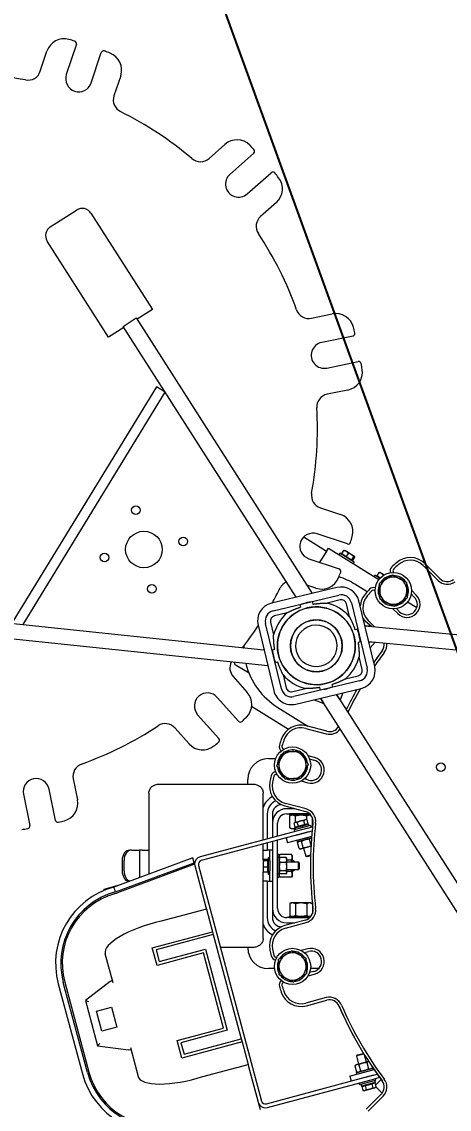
# Model space of a CAD drawing. Header units: inches. Extents: x 17 to 469, y 7 to 301.
# Drawn here: x 59.6 to 80.1, y 218.8 to 271.2 of the extents above; entities that cross this region are included whole.
import ezdxf

# ---------------------------------------------------------------- set-up
doc = ezdxf.new("R2010")
doc.units = ezdxf.units.IN
doc.header["$LTSCALE"] = 14
doc.header["$MEASUREMENT"] = 0
for name, color, linetype, lineweight in [('Dimension (ANSI)', 7, 'Continuous', 25), ('Symbol (ANSI)', 7, 'Continuous', 25), ('Visible', 7, 'Continuous', 18)]:
    doc.layers.add(name, color=color, linetype=linetype, lineweight=lineweight)
doc.styles.add('MEMCOR Medium', font='arial.ttf')
doc.dimstyles.new('Default (ANSI)', dxfattribs={"dimscale": 14, "dimtxt": 0.15, "dimasz": 0.098425, "dimexe": 0.125, "dimexo": 0.0625, "dimgap": 0.031496, "dimtad": 0, "dimtih": 1, "dimtoh": 1, "dimdec": 4, "dimrnd": 1e-08, "dimzin": 3, "dimdsep": 46, "dimlunit": 5, "dimtxsty": 'MEMCOR Medium', "dimcen": 0.09, "dimdle": 0.393701, "dimclrd": 256, "dimclre": 256, "dimclrt": 256, "dimadec": 0, "dimazin": 1, "dimtfac": 0.8, "dimtofl": 0, "dimtmove": 0, "dimatfit": 3, "dimfxl": 1, "dimfrac": 1, "dimtolj": 1, "dimtzin": 4, "dimlwd": -1, "dimlwe": -1, "dimarcsym": 0})
doc.dimstyles.new('Default (ANSI)$7', dxfattribs={"dimscale": 14, "dimtxt": 0.15, "dimasz": 0.098425, "dimexe": 0.125, "dimexo": 0.0625, "dimgap": 0.031496, "dimtad": 0, "dimtih": 1, "dimtoh": 1, "dimdec": 4, "dimrnd": 1e-08, "dimzin": 3, "dimdsep": 46, "dimlunit": 5, "dimtxsty": 'MEMCOR Medium', "dimcen": 0.09, "dimdle": 0.393701, "dimclrd": 256, "dimclre": 256, "dimclrt": 256, "dimadec": 0, "dimazin": 1, "dimtfac": 0.8, "dimtofl": 0, "dimtmove": 0, "dimatfit": 3, "dimfxl": 1, "dimfrac": 1, "dimtolj": 1, "dimtzin": 4, "dimlwd": -1, "dimlwe": -1, "dimarcsym": 0})

# ---------------------------------------------------------------- blocks, each defined once
blk = doc.blocks.new('*D28')
at = {"layer": 'Defpoints', "color": 0, "transparency": 16777216}
for p in [(90.03, 277.658), (73.751, 241.12)]:
    blk.add_point(p, dxfattribs=at)
at = {"layer": 'Dimension (ANSI)', "transparency": 16777216}
for p, q in [((94.224, 287.071), (90.591, 278.917)), ((96.076, 287.071), (94.224, 287.071))]:
    blk.add_line(p, q, dxfattribs=at)
blk.add_solid([(90.381, 279.01), (90.801, 278.823), (90.03, 277.658)], dxfattribs=at)
at = {"layer": 'Dimension (ANSI)', "transparency": 16777216, "char_height": 2.1, "attachment_point": 4, "style": 'MEMCOR Medium'}
for s, insert in [('\\A1; \\fArial|b0|i0;R40 in', (114.6, 288.584)), ('\\A1;[R1016.0 mm]{\\P\\fArial|b0|i0;RADIAL CLEARANCE REQUIRED}', (96.517, 283.726))]:
    blk.add_mtext(s, dxfattribs=dict(at, insert=insert))

msp = doc.modelspace()

# ---------------------------------------------------------------- linework, layer by layer
at = {"layer": 'Visible'}
for p, q in [((62.1968, 270.10781), (61.71027, 268.64618)), ((60.45732, 268.80826), (60.77949, 269.77611)), ((62.90577, 268.24823), (63.39231, 269.70986)), ((64.32806, 268.5949), (64.00589, 267.62704)), ((68.58355, 264.60737), (69.34649, 265.28447)), ((70.73975, 264.86307), (69.58759, 263.84053)), ((70.42396, 262.89814), (71.57612, 263.92068)), ((60.94097, 261.31307), (62.20545, 262.11997)), ((60.94097, 261.31307), (62.20545, 262.11997)), ((71.82903, 262.48722), (71.06609, 261.81012)), ((62.89591, 261.96744), (65.85454, 257.33101)), ((62.89591, 261.96744), (65.85454, 257.33101)), ((63.74707, 255.98617), (60.78844, 260.62261)), ((63.74707, 255.98617), (60.78844, 260.62261)), ((65.85454, 257.33101), (65.11693, 256.86031)), ((65.85454, 257.33101), (65.11693, 256.86031)), ((64.44703, 256.51587), (65.07927, 256.91932)), ((65.07927, 256.91932), (73.55077, 243.64375)), ((73.52062, 256.90617), (74.51989, 257.11109)), ((64.48469, 256.45687), (63.74707, 255.98617)), ((64.48469, 256.45687), (63.74707, 255.98617)), ((72.77961, 243.45799), (64.44703, 256.51587)), ((75.5158, 256.04952), (74.00673, 255.74005)), ((74.25985, 254.50574), (75.76892, 254.8152)), ((66.04867, 253.5987), (59.13405, 242.29602)), ((59.62842, 242.14602), (66.47513, 253.33768)), ((66.47499, 253.33789), (66.04867, 253.5987)), ((75.27122, 253.44733), (74.27195, 253.24242)), ((73.94566, 247.76821), (74.91351, 247.44604)), ((73.142, 246.36584), (74.24098, 245.67912)), ((75.2452, 246.02873), (73.78358, 246.51526)), ((74.23264, 245.66579), (74.33202, 245.82483)), ((74.33202, 245.82483), (76.75875, 244.30844)), ((73.38563, 245.31976), (74.84725, 244.83323)), ((74.23264, 245.66579), (73.90781, 245.14594)), ((74.87816, 245.5779), (74.83577, 245.51006)), ((75.56677, 245.14761), (74.87816, 245.5779)), ((74.9773, 245.54544), (75.07952, 245.70903)), ((75.08283, 245.47949), (74.9773, 245.54544)), ((74.99741, 245.53286), (74.98416, 245.51166)), ((75.18837, 245.41354), (75.08283, 245.47949)), ((75.11294, 245.71774), (75.10803, 245.71791)), ((75.19835, 245.66436), (75.11294, 245.71774)), ((75.18837, 245.41354), (75.29059, 245.57713)), ((75.31758, 245.3328), (75.18837, 245.41354)), ((75.4331, 245.51768), (75.19835, 245.66436)), ((75.44679, 245.25206), (75.31758, 245.3328)), ((75.58599, 245.42215), (75.4331, 245.51768)), ((75.44679, 245.25206), (75.54901, 245.41565)), ((75.49414, 245.22248), (75.59636, 245.38607)), ((75.58954, 245.41992), (75.58599, 245.42215)), ((75.58954, 245.41992), (75.59185, 245.41559)), ((75.47046, 245.23727), (75.44679, 245.25206)), ((75.47402, 245.23505), (75.46077, 245.21385)), ((75.49414, 245.22248), (75.47046, 245.23727)), ((75.56677, 245.14761), (75.52438, 245.07976)), ((78.88693, 244.99147), (79.60822, 244.27018)), ((79.70015, 244.3621), (78.97885, 245.0834)), ((76.57426, 244.51806), (76.53186, 244.45022)), ((76.81057, 244.3704), (76.57426, 244.51806)), ((76.67339, 244.4856), (76.77561, 244.64919)), ((76.77893, 244.41965), (76.67339, 244.4856)), ((76.69351, 244.47303), (76.68026, 244.45182)), ((76.82809, 244.38893), (76.77893, 244.41965)), ((76.80903, 244.6579), (76.80412, 244.65807)), ((76.89445, 244.60453), (76.80903, 244.6579)), ((77.01029, 244.53214), (76.89445, 244.60453)), ((77.47125, 244.65352), (77.47105, 244.65372)), ((74.74025, 243.93026), (71.59034, 243.17153)), ((73.7323, 243.89747), (73.29624, 244.04262)), ((76.19486, 243.72027), (75.60545, 244.08858)), ((76.5801, 243.76277), (76.5803, 243.76257)), ((78.56033, 243.56444), (78.33, 243.79477)), ((71.6733, 242.80579), (74.83293, 243.56686)), ((73.55217, 243.25836), (73.58362, 243.12778)), ((74.8903, 243.32867), (74.27351, 243.1801)), ((75.43611, 243.19785), (76.19718, 240.03822)), ((76.56059, 240.13089), (75.80186, 243.2808)), ((78.0694, 243.38513), (78.06308, 243.38842)), ((78.14459, 243.23987), (78.58953, 242.96185)), ((78.31646, 243.62447), (78.46841, 243.47252)), ((72.34746, 242.71617), (71.73067, 242.5676)), ((72.95405, 243.11429), (72.98551, 242.98371)), ((75.34649, 242.52368), (75.19793, 243.14048)), ((77.43905, 242.90382), (77.66938, 242.67349)), ((77.7613, 242.76541), (77.60935, 242.91736)), ((55.23745, 242.60994), (71.22737, 240.92055)), ((70.94088, 242.10993), (71.69961, 238.96002)), ((72.06536, 239.04297), (71.30429, 242.2026)), ((71.54247, 242.25998), (71.69104, 241.64318)), ((76.01519, 242.39513), (76.39945, 242.06161)), ((76.54118, 242.04807), (76.24235, 242.34689)), ((71.41312, 240.14939), (55.15966, 241.86399)), ((75.74461, 241.91709), (75.61403, 241.88564)), ((76.08837, 242.09132), (91.76524, 240.59369)), ((76.39945, 242.06161), (76.08837, 242.09132)), ((75.88868, 241.31897), (75.7581, 241.28752)), ((91.69392, 239.84709), (76.27412, 241.32016)), ((76.27412, 241.32016), (76.58521, 241.29045)), ((76.3473, 241.01635), (76.58521, 241.29045)), ((70.24816, 241.02401), (70.2519, 241.03012)), ((71.61279, 240.92185), (71.74337, 240.9533)), ((75.959, 239.98084), (75.81043, 240.59764)), ((69.85927, 240.1967), (69.88952, 240.17819)), ((70.50991, 239.79866), (69.88952, 240.17819)), ((71.75686, 240.32373), (71.88744, 240.35518)), ((69.74476, 239.64198), (70.42186, 238.87905)), ((72.15498, 239.71714), (72.30354, 239.10034)), ((75.15401, 239.52465), (75.7708, 239.67322)), ((72.61117, 238.91215), (73.22796, 239.06072)), ((75.82817, 239.43503), (72.66854, 238.67396)), ((72.76122, 238.31056), (75.91113, 239.06929)), ((73.9493, 238.98246), (73.91785, 239.11304)), ((74.54742, 239.12653), (74.51596, 239.25711)), ((70.00047, 237.48578), (68.97793, 238.63794)), ((73.64678, 238.52387), (74.1187, 238.33361)), ((82.42209, 225.32147), (73.95059, 238.59705)), ((73.95059, 238.59705), (74.1187, 238.33361)), ((74.72175, 238.7828), (83.05433, 225.72492)), ((74.88986, 238.51937), (74.72175, 238.7828)), ((75.02556, 238.85598), (74.88986, 238.51937)), ((72.40566, 237.09585), (70.63545, 238.202)), ((71.89602, 238.15224), (73.34764, 237.24517)), ((68.03554, 237.80158), (69.05808, 236.64941)), ((67.62462, 236.3965), (66.94752, 237.15944)), ((73.23637, 237.14039), (74.22168, 236.87638)), ((74.25533, 237.00195), (73.27002, 237.26596)), ((72.17934, 236.13988), (72.17907, 236.13996)), ((73.66705, 235.74125), (73.35241, 235.82556)), ((71.44608, 235.68356), (71.78434, 235.68356)), ((73.33154, 235.3405), (73.32442, 235.34018)), ((73.42583, 235.6713), (73.63341, 235.61568)), ((71.85296, 234.92289), (71.85323, 234.92282)), ((62.04357, 234.70491), (62.24849, 233.70564)), ((66.18808, 234.45875), (70.68808, 234.45875)), ((70.44608, 234.45875), (70.44608, 234.68356)), ((73.0263, 234.60849), (73.34094, 234.52419)), ((73.37459, 234.64976), (73.16701, 234.70537)), ((59.64314, 233.96568), (59.9526, 232.45661)), ((61.18691, 232.70973), (60.87745, 234.2188)), ((65.68808, 234.027), (65.68808, 230.12379)), ((71.18808, 231.76351), (71.18808, 234.027)), ((72.23474, 233.40226), (73.22005, 233.13825)), ((73.2537, 233.26382), (72.26839, 233.52783)), ((72.72142, 233.27186), (72.32608, 233.27186)), ((71.38608, 233.02356), (71.38608, 231.81657)), ((71.63608, 233.02356), (71.63608, 232.58186)), ((72.32608, 233.02186), (73.43068, 233.02186)), ((73.431, 233.02156), (72.4616, 233.02156)), ((72.4616, 233.02156), (72.4616, 232.95857)), ((73.48816, 232.95857), (72.4616, 232.95857)), ((72.54034, 232.95857), (72.46726, 232.91637)), ((72.46726, 232.3551), (72.46726, 232.91637)), ((72.74002, 232.61107), (72.74002, 232.91637)), ((73.21862, 232.73931), (72.98356, 232.67633)), ((73.19669, 232.50774), (73.14677, 232.69407)), ((73.25499, 232.74905), (73.21862, 232.73931)), ((73.25499, 232.74905), (73.30347, 232.73606)), ((73.28555, 232.74087), (73.28555, 232.91637)), ((73.3534, 232.54973), (73.30347, 232.73606)), ((73.48522, 232.95857), (73.49043, 232.95556)), ((73.55831, 232.39861), (73.55831, 232.83216)), ((73.33297, 232.33824), (68.15712, 230.95137)), ((73.3815, 232.15712), (68.20564, 230.77026)), ((71.63608, 232.58186), (71.63608, 231.88355)), ((71.88608, 231.95054), (71.88608, 232.58186)), ((72.54034, 232.3129), (72.46726, 232.3551)), ((72.54034, 232.3129), (72.60364, 232.3129)), ((72.60364, 232.3129), (72.72895, 232.3129)), ((72.71214, 232.6036), (72.67664, 232.5681)), ((72.72657, 232.38177), (72.67664, 232.5681)), ((73.46295, 232.45588), (72.67862, 232.24572)), ((72.67862, 232.24572), (72.69933, 232.16845)), ((72.7485, 232.61334), (72.71214, 232.6036)), ((72.71804, 232.3536), (73.00106, 232.42944)), ((72.74237, 232.26281), (72.71804, 232.3536)), ((72.80493, 232.40277), (72.72657, 232.38177)), ((72.74002, 232.35949), (72.74002, 232.38538)), ((72.98356, 232.67633), (72.7485, 232.61334)), ((72.76856, 232.39303), (72.77503, 232.36887)), ((72.7778, 231.99536), (73.54363, 232.20057)), ((72.88328, 232.42376), (72.80493, 232.40277)), ((72.88328, 232.42376), (72.83335, 232.61009)), ((73.03999, 232.46575), (72.88328, 232.42376)), ((73.00106, 232.42944), (73.09186, 232.45377)), ((73.02539, 232.33864), (73.00106, 232.42944)), ((73.19669, 232.50774), (73.03999, 232.46575)), ((73.09186, 232.45377), (73.37487, 232.5296)), ((73.11619, 232.36297), (73.09186, 232.45377)), ((73.27505, 232.52874), (73.19669, 232.50774)), ((73.3534, 232.54973), (73.27505, 232.52874)), ((73.31141, 232.53848), (73.31788, 232.51433)), ((73.33297, 232.33824), (73.56432, 232.40023)), ((73.3992, 232.4388), (73.37487, 232.5296)), ((73.46295, 232.45588), (73.48366, 232.37861)), ((71.63608, 231.68944), (71.63608, 228.46186)), ((71.88608, 228.46186), (71.88608, 231.75643)), ((72.29484, 231.86595), (72.35954, 231.62447)), ((72.8425, 231.75388), (72.35954, 231.62447)), ((73.51972, 231.93482), (72.81269, 231.74537)), ((72.81269, 231.74537), (72.83339, 231.6681)), ((73.51297, 231.85019), (72.83339, 231.6681)), ((72.8425, 231.75388), (73.51976, 231.93535)), ((72.89328, 231.68415), (72.8483, 231.6464)), ((72.92837, 231.34758), (72.8483, 231.6464)), ((73.02361, 231.80241), (73.02374, 231.80193)), ((73.12021, 231.39898), (73.04014, 231.69781)), ((73.38584, 231.89947), (73.38597, 231.89898)), ((73.49216, 231.5456), (73.42382, 231.80061)), ((64.84529, 231.27186), (64.75337, 231.27186)), ((64.84529, 231.27186), (65.161, 231.27186)), ((65.161, 231.27186), (65.23716, 231.27186)), ((65.23716, 231.27186), (65.23716, 229.95649)), ((65.36716, 231.27186), (65.23716, 231.27186)), ((65.36716, 231.27186), (65.68808, 231.27186)), ((71.18808, 230.81116), (71.18808, 231.5694)), ((71.18808, 231.27186), (71.37608, 231.27186)), ((71.50608, 231.27186), (71.37608, 231.27186)), ((71.38608, 231.62245), (71.38608, 231.27186)), ((71.63608, 231.27186), (71.50608, 231.27186)), ((71.50608, 230.77186), (71.50608, 231.27186)), ((72.9862, 231.33738), (72.92837, 231.34758)), ((72.9862, 231.33738), (73.03071, 231.34931)), ((73.03071, 231.34931), (73.31848, 231.42641)), ((73.13737, 231.37788), (73.24365, 230.98122)), ((73.31848, 231.42641), (73.48793, 231.47182)), ((67.79527, 230.9056), (64.00188, 229.49818)), ((64.07816, 229.25983), (67.86026, 230.66306)), ((67.87882, 230.59379), (64.18215, 229.22226)), ((64.39981, 230.77186), (64.39981, 230.27186)), ((64.49174, 230.27186), (64.49174, 230.77186)), ((67.86026, 230.66306), (67.79527, 230.9056)), ((67.86026, 230.66306), (67.87882, 230.59379)), ((67.87882, 230.59379), (68.43122, 228.5322)), ((71.18307, 230.80286), (71.18622, 230.8083)), ((71.18307, 230.80286), (71.18307, 230.79751)), ((71.18307, 230.79751), (71.18307, 230.61246)), ((71.18307, 230.61246), (71.18307, 230.3368)), ((71.40107, 230.829), (71.20817, 230.829)), ((71.40107, 230.76603), (71.20817, 230.76603)), ((71.40107, 230.829), (71.40107, 230.79751)), ((71.40107, 230.80286), (71.42608, 230.80286)), ((71.40107, 230.79751), (71.40107, 230.76603)), ((71.40107, 230.76603), (71.40107, 230.61246)), ((71.40107, 230.61246), (71.40107, 230.45889)), ((71.42608, 230.92786), (71.42608, 230.11586)), ((71.42608, 230.92786), (71.50608, 230.92786)), ((71.50608, 230.77186), (71.50608, 230.27186)), ((71.88608, 231.07304), (71.94907, 231.07304)), ((71.96608, 230.92786), (71.88608, 230.92786)), ((71.94907, 231.07304), (71.94907, 230.92786)), ((71.94907, 230.9943), (71.99127, 231.06739)), ((71.96608, 230.11586), (71.96608, 230.92786)), ((71.96608, 230.86586), (71.9799, 230.89551)), ((72.30026, 230.9161), (71.99089, 230.9161)), ((72.30026, 230.67694), (71.99089, 230.67694)), ((72.55254, 231.06739), (71.99127, 231.06739)), ((72.32508, 230.86586), (72.31125, 230.89551)), ((72.32508, 230.79652), (72.32508, 230.86586)), ((72.32508, 230.47982), (72.32508, 230.79652)), ((72.55254, 230.79462), (72.32508, 230.79462)), ((72.32508, 230.70936), (72.88773, 230.70936)), ((72.59474, 230.9943), (72.55254, 231.06739)), ((72.59474, 230.931), (72.59474, 230.9943)), ((72.59474, 230.70936), (72.59474, 230.931)), ((72.59474, 230.77186), (72.65228, 230.77186)), ((72.65228, 230.70936), (72.65228, 230.77186)), ((72.69808, 230.72606), (72.65228, 230.77186)), ((72.69808, 230.72606), (72.69808, 230.70936)), ((72.88773, 230.33436), (72.88773, 230.70936)), ((72.92608, 230.67102), (72.88773, 230.70936)), ((72.92608, 230.67102), (72.92608, 230.3727)), ((73.24365, 230.98122), (73.46959, 231.04176)), ((73.29061, 230.95411), (73.24365, 230.98122)), ((73.46843, 231.00175), (73.29061, 230.95411)), ((68.07306, 230.54062), (71.11545, 219.18627)), ((71.18307, 230.3368), (71.18307, 230.24086)), ((71.18307, 230.24086), (71.18622, 230.23541)), ((71.18808, 227.01672), (71.18808, 230.23255)), ((71.40107, 230.45889), (71.20817, 230.45889)), ((71.40107, 230.21471), (71.20817, 230.21471)), ((71.40107, 230.45889), (71.40107, 230.3368)), ((71.40107, 230.3368), (71.40107, 230.21471)), ((71.40107, 230.24086), (71.42608, 230.24086)), ((71.42608, 230.11586), (71.50608, 230.11586)), ((71.50608, 229.77186), (71.50608, 230.27186)), ((71.96608, 230.11586), (71.88608, 230.11586)), ((71.94907, 230.11586), (71.94907, 229.97068)), ((71.96608, 230.17786), (71.9799, 230.1482)), ((72.30026, 230.2827), (71.99089, 230.2827)), ((72.30026, 230.12762), (71.99089, 230.12762)), ((72.32508, 230.17786), (72.31125, 230.1482)), ((72.32508, 230.20516), (72.32508, 230.47982)), ((72.32508, 230.33436), (72.88773, 230.33436)), ((72.55254, 230.24909), (72.32508, 230.24909)), ((72.32508, 230.17786), (72.32508, 230.20516)), ((72.59474, 230.11271), (72.59474, 230.33436)), ((72.59474, 230.27186), (72.65228, 230.27186)), ((72.59474, 230.04942), (72.59474, 230.11271)), ((72.65228, 230.27186), (72.65228, 230.33436)), ((72.69808, 230.31766), (72.65228, 230.27186)), ((72.69808, 230.33436), (72.69808, 230.31766)), ((72.92608, 230.3727), (72.88773, 230.33436)), ((63.52607, 229.39911), (64.27763, 229.60049)), ((71.37608, 229.77186), (71.18808, 229.77186)), ((71.37608, 229.77186), (71.50608, 229.77186)), ((71.38608, 229.77186), (71.38608, 228.02015)), ((71.50608, 229.77186), (71.63608, 229.77186)), ((71.88608, 229.97068), (71.94907, 229.97068)), ((71.94907, 230.04942), (71.99127, 229.97633)), ((72.55254, 229.97633), (71.99127, 229.97633)), ((72.59474, 230.04942), (72.55254, 229.97633)), ((63.5417, 229.34078), (63.52607, 229.39911)), ((68.43122, 228.5322), (68.45827, 228.43124)), ((72.54034, 228.73081), (72.46726, 228.68862)), ((72.46726, 228.68862), (72.46726, 228.12734)), ((72.60364, 228.73081), (72.54034, 228.73081)), ((73.01278, 228.73081), (72.60364, 228.73081)), ((72.74002, 228.68862), (72.74002, 228.12734)), ((73.42193, 228.73081), (73.01278, 228.73081)), ((73.28555, 228.68862), (73.28555, 228.12734)), ((73.48522, 228.73081), (73.42193, 228.73081)), ((73.48522, 228.73081), (73.55831, 228.68862)), ((73.55831, 228.68862), (73.55831, 228.21155)), ((68.45827, 228.43124), (66.27678, 227.84672)), ((68.45827, 228.43124), (68.74944, 227.34459)), ((71.63608, 228.46186), (71.63608, 228.02015)), ((73.43068, 228.02186), (72.32608, 228.02186)), ((72.4616, 228.08514), (73.48816, 228.08514)), ((72.4616, 228.02215), (72.4616, 228.08514)), ((72.4616, 228.02215), (73.431, 228.02215)), ((72.54034, 228.08514), (72.46726, 228.12734)), ((73.48522, 228.08514), (73.49043, 228.08815)), ((73.22005, 227.90547), (72.23474, 227.64145)), ((72.26839, 227.51588), (73.2537, 227.7799)), ((72.32608, 227.77186), (72.72142, 227.77186)), ((65.85166, 226.56813), (68.74944, 227.34459)), ((68.7875, 227.20252), (66.03179, 226.46413)), ((68.74944, 227.34459), (68.7875, 227.20252)), ((68.7875, 227.20252), (70.13489, 222.174)), ((66.07813, 225.72294), (65.85166, 226.56813)), ((66.03179, 226.46413), (66.18213, 225.90308)), ((66.18213, 225.90308), (68.41583, 226.5016)), ((68.41583, 226.5016), (69.46255, 222.59518)), ((70.68808, 226.58496), (69.13298, 226.58496)), ((70.44608, 226.56356), (70.44608, 226.58496)), ((73.34094, 226.51953), (73.0263, 226.43522)), ((73.16701, 226.33834), (73.37459, 226.39396)), ((63.95903, 224.88552), (63.58427, 226.28412)), ((68.31183, 226.32146), (66.07813, 225.72294)), ((69.28242, 222.69918), (68.31183, 226.32146)), ((71.85323, 226.1209), (71.85296, 226.12083)), ((73.25076, 226.00471), (73.24475, 226.00088)), ((71.73426, 225.56356), (71.44608, 225.56356)), ((73.63341, 225.42803), (73.42583, 225.37241)), ((73.86357, 225.56356), (73.47138, 225.56356)), ((61.32274, 224.83694), (62.48743, 220.49027)), ((62.72891, 220.55498), (61.56422, 224.90164)), ((61.63319, 224.92012), (62.79788, 220.57345)), ((63.82733, 224.94184), (62.63685, 224.02439)), ((63.82733, 224.94184), (63.92398, 225.01632)), ((72.17907, 224.90376), (72.17934, 224.90383)), ((73.35241, 225.21816), (73.66705, 225.30246)), ((62.63685, 224.02439), (63.21919, 221.85106)), ((62.63685, 224.02439), (62.77916, 223.97625)), ((74.22168, 224.16733), (73.23637, 223.90332)), ((73.27002, 223.77775), (74.25533, 224.04176)), ((63.16084, 223.51774), (63.88528, 223.71186)), ((63.41965, 222.55182), (63.16084, 223.51774)), ((63.88528, 223.71186), (64.1441, 222.74593)), ((64.1441, 222.74593), (63.41965, 222.55182)), ((67.04871, 222.10066), (69.28242, 222.69918)), ((69.46255, 222.59518), (67.22885, 221.99666)), ((63.21919, 221.85106), (63.31837, 221.9639)), ((63.21919, 221.85106), (64.70891, 221.65176)), ((64.7948, 221.76638), (65.16955, 220.36778)), ((67.27518, 221.25547), (67.04871, 222.10066)), ((67.22885, 221.99666), (67.37918, 221.43561)), ((70.17296, 222.03193), (67.27518, 221.25547)), ((67.37918, 221.43561), (70.13489, 222.174)), ((70.13489, 222.174), (70.17296, 222.03193)), ((70.17296, 222.03193), (70.46412, 220.94532)), ((64.82984, 221.63558), (64.70891, 221.65176)), ((76.03952, 221.45052), (75.69287, 221.35764)), ((75.71998, 221.4046), (75.69287, 221.35764)), ((75.79916, 220.96098), (75.69287, 221.35764)), ((75.71998, 221.4046), (76.00814, 221.48181)), ((76.00814, 221.48181), (76.02689, 221.47098)), ((76.16138, 221.05803), (76.0689, 221.40316)), ((68.28263, 220.36079), (70.46412, 220.94532)), ((70.46412, 220.94532), (70.49118, 220.84432)), ((70.49118, 220.84432), (71.04358, 218.78273)), ((75.64799, 220.92047), (75.60301, 220.88273)), ((75.60301, 220.88273), (75.68308, 220.5839)), ((75.69251, 220.9324), (75.64799, 220.92047)), ((75.68102, 220.55766), (76.46535, 220.76782)), ((75.98027, 221.0095), (75.69251, 220.9324)), ((75.70173, 220.48038), (76.48606, 220.69054)), ((75.79485, 220.93413), (75.87492, 220.6353)), ((75.85257, 220.52016), (76.52983, 220.70163)), ((76.26803, 221.08661), (75.98027, 221.0095)), ((76.17853, 221.03694), (76.2586, 220.73811)), ((76.27043, 221.08725), (76.26803, 221.08661)), ((76.27516, 220.6334), (76.275, 220.63399)), ((76.40546, 220.75177), (76.45045, 220.78951)), ((76.43816, 220.83535), (76.45045, 220.78951)), ((76.48606, 220.69054), (76.46535, 220.76782)), ((71.34509, 219.05369), (76.52095, 220.44055)), ((71.39362, 218.87258), (76.56948, 220.25944)), ((75.36961, 220.39075), (75.85257, 220.52016)), ((75.36961, 220.39075), (75.43428, 220.14938)), ((75.70173, 220.48038), (75.68102, 220.55766)), ((75.74091, 220.5737), (75.68308, 220.5839)), ((75.83579, 219.98003), (76.62013, 220.19019)), ((75.91294, 220.53634), (75.91278, 220.53693)), ((75.91727, 220.27868), (76.6831, 220.48389)), ((76.55637, 220.17311), (76.5807, 220.08231)), ((76.80078, 220.32142), (76.56948, 220.25944)), ((76.62013, 220.19019), (76.59942, 220.26747)), ((76.60103, 219.94646), (76.87523, 220.22066)), ((75.83579, 219.98003), (75.81509, 220.05731)), ((75.89954, 219.99711), (75.92387, 219.90632)), ((76.5807, 220.08231), (75.92387, 219.90632)), ((75.94535, 219.88618), (76.0237, 219.90718)), ((75.94535, 219.88618), (75.99527, 219.69986)), ((75.98733, 219.89744), (75.98086, 219.92159)), ((76.04376, 219.68686), (75.99527, 219.69986)), ((76.0237, 219.90718), (76.10205, 219.92817)), ((76.04376, 219.68686), (76.08012, 219.69661)), ((76.08012, 219.69661), (76.31518, 219.75959)), ((76.10205, 219.92817), (76.25876, 219.97016)), ((76.10205, 219.92817), (76.15198, 219.74184)), ((76.25876, 219.97016), (76.41547, 220.01215)), ((76.31518, 219.75959), (76.55024, 219.82258)), ((76.41547, 220.01215), (76.49382, 220.03315)), ((76.41547, 220.01215), (76.46539, 219.82582)), ((76.49382, 220.03315), (76.57217, 220.05414)), ((76.53019, 220.04289), (76.52371, 220.06704)), ((76.55024, 219.82258), (76.58661, 219.83232)), ((76.57217, 220.05414), (76.6221, 219.86781)), ((76.58661, 219.83232), (76.6221, 219.86781)), ((76.91959, 219.5655), (76.61969, 219.8654)), ((76.87172, 219.51004), (76.15042, 218.78874)), ((76.24235, 218.69682), (76.96364, 219.41812))]:
    msp.add_line(p, q, dxfattribs=at)
for centre, radius in [((73.75073, 241.12041), 40), ((65.05707, 247.66033), 0.2085), ((65.44626, 245.76229), 0.88), ((67.34426, 246.15158), 0.2085), ((63.54823, 245.3731), 0.2085), ((77.45515, 243.77867), 0.875), ((65.83542, 243.86435), 0.2085), ((73.75073, 241.12041), 1.875), ((73.75073, 241.12041), 1.25), ((72.60282, 235.37419), 0.875), ((79.74726, 235.27036), 0.2085), ((72.60282, 225.66953), 0.875)]:
    msp.add_circle(centre, radius, dxfattribs=at)
for centre, radius, start, end in [((61.60496, 269.50134), 0.87, 74.667512, 161.588922), ((56.68146, 251.54407), 19.49, 73.80795, 74.667512), ((62.08294, 270.14571), 0.12, 341.588922, 73.80795), ((63.50616, 269.67196), 0.12, 69.369893, 161.588922), ((56.68146, 251.54407), 19.49, 68.510331, 69.369893), ((63.50259, 268.86967), 0.87, 341.588922, 68.510331), ((56.68146, 251.54407), 17.12, 79.685671, 93.492172), ((59.85957, 269.00723), 0.63, 259.685671, 341.588922), ((62.30802, 268.44721), 0.63, 161.588922, 341.58892), ((64.60365, 267.42807), 0.63, 161.588922, 243.492172), ((56.68146, 251.54407), 17.12, 49.685671, 63.492172), ((69.92398, 264.63377), 0.87, 44.667512, 131.588922), ((56.68146, 251.54407), 19.49, 43.80795, 44.667512), ((70.6601, 264.95282), 0.12, 311.588922, 43.80795), ((68.16537, 265.07856), 0.63, 229.685671, 311.588922), ((70.00577, 263.36934), 0.63, 131.588922, 311.588922), ((71.65577, 263.83093), 0.12, 39.369893, 131.588922), ((56.68146, 251.54407), 19.49, 38.510331, 39.369893), ((71.25154, 263.13792), 0.87, 311.588922, 38.510331), ((62.47442, 261.69847), 0.5, 32.543026, 122.543026), ((62.47442, 261.69847), 0.5, 32.543026, 122.543026), ((71.48428, 261.33893), 0.63, 131.588922, 213.492172), ((61.20994, 260.89157), 0.5, 122.543026, 212.543026), ((61.20994, 260.89157), 0.5, 122.543026, 212.543026), ((56.68146, 251.54407), 17.12, 19.685671, 33.492172), ((73.39406, 257.52333), 0.63, 199.685671, 281.588922), ((74.69467, 256.25883), 0.87, 14.667512, 101.588922), ((56.68146, 251.54407), 19.49, 13.80795, 14.667512), ((74.13329, 255.1229), 0.63, 101.588922, 281.588922), ((75.49169, 256.16707), 0.12, 281.588922, 13.80795), ((75.79303, 254.69765), 0.12, 9.369893, 101.588922), ((56.68146, 251.54407), 19.49, 8.510331, 9.369893), ((75.09644, 254.2996), 0.87, 281.588922, 8.510331), ((74.39851, 252.62526), 0.63, 101.588922, 183.492172), ((56.68146, 251.54407), 17.12, 349.685671, 3.492172), ((74.14463, 248.36596), 0.63, 169.685671, 251.588922), ((74.63874, 246.62057), 0.87, 344.667512, 71.588922), ((73.5846, 245.91751), 0.63, 71.588922, 251.588922), ((56.68146, 251.54407), 19.49, 343.80795, 344.667512), ((75.2831, 246.14259), 0.12, 251.588922, 343.80795), ((78.27174, 244.37629), 1, 45, 131.921409), ((74.80935, 244.71937), 0.12, 339.369893, 71.588922), ((77.55591, 244.73857), 0.25, 132.780972, 202.261312), ((90.71196, 230.52186), 19.62, 131.921409, 132.780972), ((77.55591, 244.73857), 0.12, 132.780972, 225), ((90.71196, 230.52186), 19.49, 131.921409, 132.780972), ((78.27174, 244.37629), 0.87, 45, 131.921409), ((74.00707, 244.72294), 0.87, 251.588922, 338.510331), ((56.68146, 251.54407), 19.49, 338.510331, 339.369893), ((73.75073, 241.12041), 3.5, 58, 71.970957), ((77.45515, 243.77867), 0.656, 122.543026, 182.543026), ((77.45515, 243.77867), 0.7295, 96.602167, 148.483884), ((77.45515, 243.77867), 0.656, 62.543026, 122.543026), ((77.45515, 243.77867), 0.7295, 36.602167, 88.483884), ((77.45515, 243.77867), 0.656, 2.543026, 62.543026), ((80.0537, 244.71566), 0.63, 225, 306.90325), ((80.0537, 244.71566), 0.5, 225, 306.90325), ((56.68146, 251.54407), 17.12, 330.74763, 333.492172), ((72.56547, 243.62189), 0.63, 114.113057, 153.492172), ((74.94633, 243.07473), 0.88, 13.543026, 103.543026), ((90.71196, 230.52186), 19.62, 137.219028, 138.078591), ((90.71196, 230.52186), 19.49, 137.219028, 138.078591), ((76.49525, 243.67791), 0.25, 67.738688, 137.219028), ((76.49525, 243.67791), 0.12, 45, 137.219028), ((77.45515, 243.77867), 0.7295, 156.602167, 208.483884), ((77.45515, 243.77867), 0.656, 182.543026, 242.543026), ((77.45515, 243.77867), 0.656, 302.543026, 2.543026), ((77.45515, 243.77867), 0.7295, 336.602167, 28.483884), ((71.79642, 242.316), 0.88, 103.543026, 193.543026), ((73.75073, 241.12041), 2.125, 95.219732, 111.866319), ((73.75073, 241.12041), 2.125, 41.327677, 75.758374), ((74.95002, 243.08076), 0.5, 13.543026, 103.543026), ((74.95002, 243.08076), 0.255, 13.543026, 103.543026), ((76.85753, 242.96208), 1, 138.078591, 175.659506), ((76.85753, 242.96208), 0.87, 138.078591, 225), ((77.45515, 243.77867), 0.7295, 216.602167, 268.483884), ((77.45515, 243.77867), 0.656, 242.543026, 302.543026), ((77.45515, 243.77867), 0.7295, 276.602167, 327.352951), ((78.11486, 243.11896), 0.63, 225, 45), ((78.11486, 243.11896), 0.5, 225, 45), ((77.45515, 243.77867), 0.7295, 327.352951, 328.483884), ((71.79038, 242.31969), 0.5, 103.543026, 193.543026), ((73.75073, 241.12041), 2.125, 131.327677, 165.758374), ((73.75073, 241.12041), 1.875, 13.543026, 193.543026), ((71.79038, 242.31969), 0.255, 103.543026, 193.543026), ((73.75073, 241.12041), 1.25, 13.543026, 193.543026), ((73.75073, 241.12041), 1, 13.543026, 193.543026), ((76.85753, 242.96208), 1, 211.426545, 217.652553), ((56.68146, 251.54407), 17.12, 322.110136, 326.441844), ((73.75073, 241.12041), 2.125, 5.219732, 21.866319), ((73.75073, 241.12041), 3.5, 180.24779, 181.585089), ((73.75073, 241.12041), 1.875, 193.543026, 13.543026), ((73.75073, 241.12041), 1.25, 193.543026, 13.543026), ((73.75073, 241.12041), 1, 193.543026, 13.543026), ((76.51817, 241.18012), 0.5, 323.09675, 7.981376), ((76.51817, 241.18012), 0.63, 323.09675, 5.171722), ((73.75073, 241.12041), 2.125, 185.219732, 201.866319), ((73.75073, 241.12041), 2.125, 311.327677, 345.758374), ((90.71196, 230.52186), 17.25021, 143.049065, 145.386988), ((90.71196, 230.52186), 17.25, 143.09675, 145.387619), ((90.71196, 230.52186), 17.12, 143.09675, 145.778425), ((70.21596, 240.06016), 0.63, 154.088745, 221.588922), ((69.91145, 240.282), 0.1, 159.109101, 238.543026), ((73.75073, 241.12041), 3.5, 194.219125, 238), ((75.71109, 239.92113), 0.5, 283.543026, 13.543026), ((75.70505, 239.92482), 0.88, 283.543026, 13.543026), ((73.75073, 241.12041), 2.125, 221.327677, 255.758374), ((75.71109, 239.92113), 0.255, 283.543026, 13.543026), ((72.55145, 239.16006), 0.5, 193.543026, 283.543026), ((72.55145, 239.16006), 0.255, 193.543026, 283.543026), ((73.75073, 241.12041), 2.125, 275.219732, 291.866319), ((90.71196, 230.52186), 17.25021, 150.49241, 154.130749), ((90.71196, 230.52186), 17.25, 150.491752, 154.131182), ((90.71196, 230.52186), 17.12, 150.083952, 154.399103), ((68.50673, 238.21976), 0.63, 41.588922, 221.588922), ((69.77117, 238.30156), 0.87, 314.667512, 41.588922), ((72.55514, 239.16609), 0.88, 193.543026, 283.543026), ((70.09022, 237.56543), 0.12, 221.588922, 313.80795), ((56.68146, 251.54407), 19.49, 313.80795, 314.667512), ((56.68146, 251.54407), 17.12, 289.685671, 303.492172), ((66.47632, 236.74126), 0.63, 41.588922, 123.492172), ((73.0112, 236.30004), 1, 75, 161.921409), ((73.0112, 236.30004), 0.87, 75, 161.921409), ((74.38474, 237.48491), 0.63, 255, 324.177894), ((74.38474, 237.48491), 0.5, 255, 330.224115), ((68.27531, 236.97399), 0.87, 221.588922, 308.510331), ((56.68146, 251.54407), 19.49, 308.510331, 309.369893), ((68.96833, 236.56976), 0.12, 309.369893, 41.588922), ((90.71196, 230.52186), 19.62, 161.921409, 162.780972), ((90.71196, 230.52186), 19.49, 161.921409, 162.780972), ((72.60282, 235.37419), 0.7295, 126.602167, 178.483884), ((72.21013, 236.25587), 0.25, 162.780972, 232.261312), ((72.60282, 235.37419), 0.656, 92.543026, 152.543026), ((72.21013, 236.25587), 0.12, 162.780972, 255), ((72.60282, 235.37419), 0.7295, 66.602167, 118.483884), ((72.60282, 235.37419), 0.656, 32.543026, 92.543026), ((72.60282, 235.37419), 0.7295, 6.602167, 58.483884), ((62.66073, 234.83147), 0.63, 109.685671, 191.588922), ((71.44608, 234.68356), 1, 90, 180), ((72.60282, 235.37419), 0.656, 152.543026, 212.543026), ((72.60282, 235.37419), 0.7295, 306.602167, 357.352951), ((72.60282, 235.37419), 0.656, 332.543026, 32.543026), ((72.60282, 235.37419), 0.7295, 357.352951, 358.483884), ((73.504, 235.13272), 0.63, 255, 75), ((73.504, 235.13272), 0.5, 255, 75), ((90.71196, 230.52186), 19.62, 167.219028, 168.078591), ((71.8219, 234.80698), 0.25, 97.738688, 167.219028), ((90.71196, 230.52186), 19.49, 167.219028, 168.078591), ((71.8219, 234.80698), 0.12, 75, 167.219028), ((72.60282, 235.37419), 0.7295, 186.602167, 238.483884), ((72.60282, 235.37419), 0.656, 212.543026, 272.543026), ((72.60282, 235.37419), 0.656, 272.543026, 332.543026), ((72.94608, 234.68356), 0.315, 359.38368, 17.952467), ((60.26029, 234.09224), 0.63, 11.588922, 191.588922), ((72.49356, 234.36819), 1, 168.078591, 255), ((72.49356, 234.36819), 0.87, 168.078591, 255), ((72.60282, 235.37419), 0.7295, 246.602167, 298.483884), ((72.07608, 233.02356), 0.94, 117.927208, 160.853118), ((61.39622, 233.53087), 0.87, 284.667512, 11.588922), ((72.07608, 233.02356), 0.69, 114.107967, 180), ((72.07608, 233.02356), 0.44, 91.113337, 180), ((72.32608, 232.58186), 0.69, 90, 180), ((73.09064, 232.65529), 0.63, 353.09675, 75), ((61.30447, 232.73384), 0.12, 191.588922, 283.80795), ((56.68146, 251.54407), 19.49, 283.80795, 284.667512), ((72.32608, 232.58186), 0.44, 90, 180), ((73.09064, 232.65529), 0.5, 353.09675, 75), ((56.68146, 251.54407), 19.49, 278.510331, 279.369893), ((59.83505, 232.4325), 0.12, 279.369893, 11.588922), ((90.71196, 230.52186), 17.25021, 173.049065, 186.950935), ((90.71196, 230.52186), 17.25, 173.09675, 186.90325), ((90.71196, 230.52186), 17.12, 173.09675, 186.90325), ((68.25417, 230.58915), 0.375, 105, 179.502295), ((68.25417, 230.58915), 0.1875, 105, 195), ((65.00198, 225.82279), 3.80903, 105.222009, 195), ((65.00198, 225.82279), 3.55903, 105.044634, 195), ((65.00198, 225.82279), 3.48763, 106.12702, 195), ((63.44297, 231.21455), 2.125, 286.12702, 290.355825), ((72.07608, 228.02015), 0.69, 180, 245.892033), ((72.32608, 228.46186), 0.69, 180, 270), ((72.07608, 228.02015), 0.44, 180, 268.886663), ((72.32608, 228.46186), 0.44, 180, 270), ((73.09064, 228.38843), 0.5, 285, 6.90325), ((73.09064, 228.38843), 0.63, 285, 6.90325), ((72.07608, 228.02015), 0.94, 199.146882, 242.072792), ((72.49356, 226.67553), 1, 105, 191.921409), ((72.49356, 226.67553), 0.87, 105, 191.921409), ((71.44608, 226.56356), 1, 180, 270), ((90.71196, 230.52186), 19.62, 191.921409, 192.780972), ((90.71196, 230.52186), 19.49, 191.921409, 192.780972), ((72.60282, 225.66953), 0.7295, 96.602167, 148.483884), ((72.60282, 225.66953), 0.7295, 36.602167, 88.483884), ((73.504, 225.911), 0.63, 285, 105), ((73.504, 225.911), 0.5, 285, 105), ((71.8219, 226.23674), 0.25, 192.780972, 262.261312), ((71.8219, 226.23674), 0.12, 192.780972, 285), ((72.60282, 225.66953), 0.7295, 156.602167, 208.483884), ((72.60282, 225.66953), 0.656, 122.543026, 182.543026), ((72.60282, 225.66953), 0.656, 62.543026, 122.543026), ((72.60282, 225.66953), 0.656, 2.543026, 62.543026), ((72.60282, 225.66953), 0.7295, 27.352951, 28.483884), ((72.60282, 225.66953), 0.7295, 336.602167, 27.352951), ((72.60282, 225.66953), 0.656, 182.543026, 242.543026), ((72.60282, 225.66953), 0.656, 302.543026, 2.543026), ((72.21013, 224.78785), 0.25, 127.738688, 197.219028), ((72.60282, 225.66953), 0.7295, 216.602167, 268.483884), ((72.21013, 224.78785), 0.12, 105, 197.219028), ((72.60282, 225.66953), 0.656, 242.543026, 302.543026), ((72.60282, 225.66953), 0.7295, 276.602167, 328.483884), ((90.71196, 230.52186), 19.62, 197.219028, 198.078591), ((73.0112, 224.74368), 1, 198.078591, 285), ((90.71196, 230.52186), 19.49, 197.219028, 198.078591), ((73.0112, 224.74368), 0.87, 198.078591, 285), ((74.38474, 223.5588), 0.63, 23.09675, 105), ((74.38474, 223.5588), 0.5, 23.09675, 105), ((90.71196, 230.52186), 17.12, 203.09675, 216.90325), ((90.71196, 230.52186), 17.25021, 203.049065, 216.950935), ((90.71196, 230.52186), 17.25, 203.09675, 216.90325), ((66.16667, 221.47612), 3.80903, 195, 284.777991), ((66.16667, 221.47612), 3.55903, 195, 284.955366), ((66.16667, 221.47612), 3.48763, 195, 283.87298), ((76.51817, 219.86359), 0.5, 315, 36.90325), ((76.51817, 219.86359), 0.63, 315, 36.90325), ((71.29656, 219.2348), 0.1875, 195, 285), ((71.29656, 219.2348), 0.375, 210.497705, 285)]:
    msp.add_arc(centre, radius, start, end, dxfattribs=at)
for centre, major_axis, ratio, start_param, end_param in [((64.75337, 230.77186), (0, 0.5), 0.70710678, 0, 1.57079633), ((64.84529, 230.77186), (0, 0.5), 0.70710678, 0, 1.57079633), ((64.75337, 230.27186), (0, -0.5), 0.70710678, 4.71238898, 6.24656923), ((64.84529, 230.27186), (0, -0.5), 0.70710678, 4.71238898, 6.06927217), ((66.12641, 226.96529), (2.54214, 0.68116), 0.31186736, 1.42844633, 3.14159265), ((67.71169, 221.04895), (2.54214, 0.68116), 0.31186736, 3.14159265, 4.85473898)]:
    msp.add_ellipse(centre, major_axis=major_axis, ratio=ratio, start_param=start_param, end_param=end_param, dxfattribs=at)
for points, weights in [([(75.07952, 245.70903), (75.09752, 245.71828), (75.10803, 245.71791)], [1, 1.02598369096, 1.01639078455]), ([(75.19835, 245.66436), (75.14937, 245.69497), (75.07952, 245.70903)], [1, 1.0379548493, 1]), ([(75.29059, 245.57713), (75.24733, 245.63376), (75.19835, 245.66436)], [1, 1.0379548493, 1]), ([(75.4331, 245.51768), (75.37313, 245.55515), (75.29059, 245.57713)], [1, 1.0379548493, 1]), ([(75.54901, 245.41565), (75.49307, 245.48021), (75.4331, 245.51768)], [1, 1.0379548493, 1]), ([(75.58599, 245.42215), (75.575, 245.42901), (75.54901, 245.41565)], [1, 1.0379548493, 1]), ([(75.59636, 245.38607), (75.59697, 245.41528), (75.58599, 245.42215)], [1, 1.0379548493, 1]), ([(76.77561, 244.64919), (76.79361, 244.65844), (76.80412, 244.65807)], [1, 1.02598369096, 1.01639078455]), ([(76.89445, 244.60453), (76.84547, 244.63513), (76.77561, 244.64919)], [1, 1.0379548493, 1]), ([(76.78299, 244.12793), (76.95409, 244.23712), (77.10227, 244.33167)], [1, 1.0379548493, 1]), ([(76.98648, 244.51757), (76.94332, 244.57399), (76.89445, 244.60453)], [1.00017584216, 1.03786672361, 1]), ([(77.10227, 244.33167), (77.25044, 244.42622), (77.42154, 244.53541)], [1, 1.0379548493, 1]), ([(77.42154, 244.53541), (77.60165, 244.44182), (77.75762, 244.36078)], [1, 1.0379548493, 1]), ([(77.75762, 244.36078), (77.9136, 244.27973), (78.0937, 244.18615)], [1, 1.0379548493, 1]), ([(76.7998, 243.74956), (76.792, 243.92517), (76.78299, 244.12793)], [1, 1.0379548493, 1]), ([(76.8166, 243.37119), (76.8076, 243.57396), (76.7998, 243.74956)], [1, 1.0379548493, 1]), ([(78.0937, 244.18615), (78.10271, 243.98338), (78.11051, 243.80778)], [1, 1.0379548493, 1]), ([(78.11051, 243.80778), (78.1183, 243.63217), (78.12731, 243.42941)], [1, 1.0379548493, 1]), ([(77.15268, 243.19656), (76.99671, 243.27761), (76.8166, 243.37119)], [1, 1.0379548493, 1]), ([(77.48876, 243.02193), (77.30866, 243.11552), (77.15268, 243.19656)], [1, 1.0379548493, 1]), ([(77.80804, 243.22567), (77.65986, 243.13112), (77.48876, 243.02193)], [1, 1.0379548493, 1]), ([(78.12731, 243.42941), (77.95621, 243.32023), (77.80804, 243.22567)], [1, 1.0379548493, 1]), ([(72.02072, 235.67666), (72.10176, 235.83263), (72.19535, 236.01274)], [1, 1.0379548493, 1]), ([(72.19535, 236.01274), (72.39811, 236.02174), (72.57371, 236.02954)], [1, 1.0379548493, 1]), ([(72.57371, 236.02954), (72.74932, 236.03734), (72.95208, 236.04635)], [1, 1.0379548493, 1]), ([(72.95208, 236.04635), (73.06127, 235.87525), (73.15582, 235.72707)], [1, 1.0379548493, 1]), ([(71.84608, 235.34058), (71.93967, 235.52068), (72.02072, 235.67666)], [1, 1.0379548493, 1]), ([(72.04982, 235.0213), (71.95527, 235.16948), (71.84608, 235.34058)], [1, 1.0379548493, 1]), ([(73.15582, 235.72707), (73.25038, 235.5789), (73.35956, 235.4078)], [1, 1.0379548493, 1]), ([(73.35956, 235.4078), (73.26597, 235.22769), (73.18493, 235.07172)], [1, 1.0379548493, 1]), ([(72.25356, 234.70203), (72.14438, 234.87313), (72.04982, 235.0213)], [1, 1.0379548493, 1]), ([(73.18493, 235.07172), (73.10388, 234.91574), (73.0103, 234.73564)], [1, 1.0379548493, 1]), ([(72.63193, 234.71883), (72.45633, 234.71103), (72.25356, 234.70203)], [1, 1.0379548493, 1]), ([(73.0103, 234.73564), (72.80753, 234.72663), (72.63193, 234.71883)], [1, 1.0379548493, 1]), ([(72.60364, 232.95857), (72.54034, 232.95857), (72.46726, 232.91637)], [1, 1.0379548493, 1]), ([(72.74002, 232.91637), (72.66693, 232.95857), (72.60364, 232.95857)], [1, 1.0379548493, 1]), ([(73.01278, 232.95857), (72.88619, 232.95857), (72.74002, 232.91637)], [1, 1.0379548493, 1]), ([(73.14677, 232.69407), (73.05629, 232.69581), (72.98356, 232.67633)], [1, 1.0379548493, 1]), ([(73.28555, 232.91637), (73.13937, 232.95857), (73.01278, 232.95857)], [1, 1.0379548493, 1]), ([(73.21862, 232.73931), (73.18226, 232.72957), (73.14677, 232.69407)], [1, 1.0379548493, 1]), ([(73.30347, 232.73606), (73.25499, 232.74905), (73.21862, 232.73931)], [1, 1.0379548493, 1]), ([(73.42193, 232.95857), (73.35863, 232.95857), (73.28555, 232.91637)], [1, 1.0379548493, 1]), ([(73.49842, 232.94463), (73.45922, 232.95857), (73.42193, 232.95857)], [1.01849013353, 1.02201839991, 1]), ([(72.46726, 232.3551), (72.54034, 232.3129), (72.60364, 232.3129)], [1, 1.0379548493, 1]), ([(72.60364, 232.3129), (72.65887, 232.3129), (72.72049, 232.34445)], [1, 1.03296176836, 1.00867245058]), ([(72.7485, 232.61334), (72.71214, 232.6036), (72.67664, 232.5681)], [1, 1.0379548493, 1]), ([(72.83335, 232.61009), (72.78487, 232.62308), (72.7485, 232.61334)], [1, 1.0379548493, 1]), ([(72.98356, 232.67633), (72.91084, 232.65684), (72.83335, 232.61009)], [1, 1.0379548493, 1]), ([(72.9378, 231.69608), (72.89328, 231.68415), (72.8483, 231.6464)], [1, 1.0379548493, 1]), ([(73.04014, 231.69781), (72.98232, 231.708), (72.9378, 231.69608)], [1, 1.0379548493, 1]), ([(73.22556, 231.77318), (73.13653, 231.74932), (73.04014, 231.69781)], [1, 1.0379548493, 1]), ([(73.42382, 231.80061), (73.31459, 231.79704), (73.22556, 231.77318)], [1, 1.0379548493, 1]), ([(73.51297, 231.85019), (73.46864, 231.83822), (73.42382, 231.80061)], [1.00028680497, 1.03781090087, 1]), ([(72.92837, 231.34758), (72.9862, 231.33738), (73.03071, 231.34931)], [1, 1.0379548493, 1]), ([(73.03071, 231.34931), (73.07523, 231.36124), (73.12021, 231.39898)], [1, 1.0379548493, 1]), ([(73.12021, 231.39898), (73.22944, 231.40256), (73.31848, 231.42641)], [1, 1.0379548493, 1]), ([(73.31848, 231.42641), (73.40111, 231.44856), (73.48917, 231.49405)], [1, 1.03513152982, 1.00522660659]), ([(71.20817, 230.829), (71.18307, 230.81213), (71.18307, 230.79751)], [1, 1.0379548493, 1]), ([(71.18307, 230.79751), (71.18307, 230.7829), (71.20817, 230.76603)], [1, 1.0379548493, 1]), ([(71.20817, 230.76603), (71.18307, 230.68373), (71.18307, 230.61246)], [1, 1.0379548493, 1]), ([(71.18307, 230.61246), (71.18307, 230.54118), (71.20817, 230.45889)], [1, 1.0379548493, 1]), ([(71.99127, 231.06739), (71.94907, 230.9943), (71.94907, 230.931)], [1, 1.0379548493, 1]), ([(71.94907, 230.931), (71.94907, 230.92943), (71.94909, 230.92786)], [1, 1.00090950226, 1.00177541619]), ([(71.99089, 230.9161), (71.96608, 230.85201), (71.96608, 230.79652)], [1, 1.0379548493, 1]), ([(71.96608, 230.79652), (71.96608, 230.74102), (71.99089, 230.67694)], [1, 1.0379548493, 1]), ([(71.99089, 230.67694), (71.96608, 230.5713), (71.96608, 230.47982)], [1, 1.0379548493, 1]), ([(71.9799, 230.89551), (71.98456, 230.90549), (71.99089, 230.9161)], [1.01416678099, 1.00942265476, 1]), ([(72.32508, 230.79652), (72.32508, 230.85201), (72.30026, 230.9161)], [1, 1.0379548493, 1]), ([(72.30026, 230.9161), (72.3066, 230.90549), (72.31125, 230.89551)], [1, 1.00942265476, 1.01416678099]), ([(72.30026, 230.67694), (72.32508, 230.74102), (72.32508, 230.79652)], [1, 1.0379548493, 1]), ([(72.32508, 230.47982), (72.32508, 230.5713), (72.30026, 230.67694)], [1, 1.0379548493, 1]), ([(72.59474, 230.931), (72.59474, 230.9943), (72.55254, 231.06739)], [1, 1.0379548493, 1]), ([(72.55254, 230.79462), (72.59474, 230.86771), (72.59474, 230.931)], [1, 1.0379548493, 1]), ([(72.57404, 230.70936), (72.56528, 230.75048), (72.55254, 230.79462)], [1.01576129232, 1.01116500448, 1]), ([(71.20817, 230.45889), (71.18307, 230.39346), (71.18307, 230.3368)], [1, 1.0379548493, 1]), ([(71.18307, 230.3368), (71.18307, 230.28014), (71.20817, 230.21471)], [1, 1.0379548493, 1]), ([(71.20817, 230.21471), (71.19182, 230.22571), (71.18622, 230.23541)], [1, 1.02440401701, 1.0174256912]), ([(71.94909, 230.11586), (71.94907, 230.11428), (71.94907, 230.11271)], [1.00177541619, 1.00090950226, 1]), ([(71.94907, 230.11271), (71.94907, 230.04942), (71.99127, 229.97633)], [1, 1.0379548493, 1]), ([(71.96608, 230.47982), (71.96608, 230.38833), (71.99089, 230.2827)], [1, 1.0379548493, 1]), ([(71.99089, 230.2827), (71.96608, 230.24114), (71.96608, 230.20516)], [1, 1.0379548493, 1]), ([(71.96608, 230.20516), (71.96608, 230.16917), (71.99089, 230.12762)], [1, 1.0379548493, 1]), ([(72.30026, 230.2827), (72.32508, 230.38833), (72.32508, 230.47982)], [1, 1.0379548493, 1]), ([(72.32508, 230.20516), (72.32508, 230.24114), (72.30026, 230.2827)], [1, 1.0379548493, 1]), ([(72.30026, 230.12762), (72.32508, 230.16917), (72.32508, 230.20516)], [1, 1.0379548493, 1]), ([(72.55254, 230.24909), (72.56528, 230.29323), (72.57404, 230.33436)], [1, 1.01116500448, 1.01576129232]), ([(72.59474, 230.11271), (72.59474, 230.17601), (72.55254, 230.24909)], [1, 1.0379548493, 1]), ([(72.55254, 229.97633), (72.59474, 230.04942), (72.59474, 230.11271)], [1, 1.0379548493, 1]), ([(72.60364, 228.73081), (72.54034, 228.73081), (72.46726, 228.68862)], [1, 1.0379548493, 1]), ([(72.74002, 228.68862), (72.66693, 228.73081), (72.60364, 228.73081)], [1, 1.0379548493, 1]), ([(73.01278, 228.73081), (72.88619, 228.73081), (72.74002, 228.68862)], [1, 1.0379548493, 1]), ([(73.28555, 228.68862), (73.13937, 228.73081), (73.01278, 228.73081)], [1, 1.0379548493, 1]), ([(73.42193, 228.73081), (73.35863, 228.73081), (73.28555, 228.68862)], [1, 1.0379548493, 1]), ([(73.55831, 228.68862), (73.48522, 228.73081), (73.42193, 228.73081)], [1, 1.0379548493, 1]), ([(72.46726, 228.12734), (72.54034, 228.08514), (72.60364, 228.08514)], [1, 1.0379548493, 1]), ([(72.60364, 228.08514), (72.66693, 228.08514), (72.74002, 228.12734)], [1, 1.0379548493, 1]), ([(72.74002, 228.12734), (72.88619, 228.08514), (73.01278, 228.08514)], [1, 1.0379548493, 1]), ([(73.01278, 228.08514), (73.13937, 228.08514), (73.28555, 228.12734)], [1, 1.0379548493, 1]), ([(73.28555, 228.12734), (73.35863, 228.08514), (73.42193, 228.08514)], [1, 1.0379548493, 1]), ([(73.42193, 228.08514), (73.45922, 228.08514), (73.49842, 228.09909)], [1, 1.02201839991, 1.01849013353]), ([(72.24994, 226.22253), (72.39811, 226.31708), (72.56921, 226.42626)], [1, 1.0379548493, 1]), ([(72.56921, 226.42626), (72.74932, 226.33268), (72.90529, 226.25163)], [1, 1.0379548493, 1]), ([(71.93066, 226.01879), (72.10176, 226.12797), (72.24994, 226.22253)], [1, 1.0379548493, 1]), ([(71.94747, 225.64042), (71.93967, 225.81602), (71.93066, 226.01879)], [1, 1.0379548493, 1]), ([(72.90529, 226.25163), (73.06127, 226.17059), (73.24137, 226.077)], [1, 1.0379548493, 1]), ([(73.24137, 226.077), (73.25038, 225.87424), (73.25818, 225.69863)], [1, 1.0379548493, 1]), ([(71.96427, 225.26205), (71.95527, 225.46482), (71.94747, 225.64042)], [1, 1.0379548493, 1]), ([(73.25818, 225.69863), (73.26597, 225.52303), (73.27498, 225.32026)], [1, 1.0379548493, 1]), ([(72.30035, 225.08742), (72.14438, 225.16847), (71.96427, 225.26205)], [1, 1.0379548493, 1]), ([(72.63643, 224.91279), (72.45633, 225.00637), (72.30035, 225.08742)], [1, 1.0379548493, 1]), ([(72.95571, 225.11653), (72.80753, 225.02197), (72.63643, 224.91279)], [1, 1.0379548493, 1]), ([(73.27498, 225.32026), (73.10388, 225.21108), (72.95571, 225.11653)], [1, 1.0379548493, 1]), ([(75.69251, 220.9324), (75.64799, 220.92047), (75.60301, 220.88273)], [1, 1.0379548493, 1]), ([(75.79485, 220.93413), (75.73702, 220.94433), (75.69251, 220.9324)], [1, 1.0379548493, 1]), ([(75.78542, 220.58563), (75.82994, 220.59756), (75.87492, 220.6353)], [1, 1.0379548493, 1]), ([(75.98027, 221.0095), (75.89124, 220.98565), (75.79485, 220.93413)], [1, 1.0379548493, 1]), ([(75.87492, 220.6353), (75.98415, 220.63888), (76.07319, 220.66274)], [1, 1.0379548493, 1]), ([(76.17853, 221.03694), (76.0693, 221.03336), (75.98027, 221.0095)], [1, 1.0379548493, 1]), ([(76.07319, 220.66274), (76.16222, 220.68659), (76.2586, 220.73811)], [1, 1.0379548493, 1]), ([(76.26803, 221.08661), (76.22351, 221.07468), (76.17853, 221.03694)], [1, 1.0379548493, 1]), ([(76.2586, 220.73811), (76.31643, 220.72791), (76.36095, 220.73984)], [1, 1.0379548493, 1]), ([(76.27044, 221.08724), (76.26923, 221.08693), (76.26803, 221.08661)], [1.0019223069, 1.0009868101, 1]), ([(76.36095, 220.73984), (76.40546, 220.75177), (76.45045, 220.78951)], [1, 1.0379548493, 1]), ([(75.68308, 220.5839), (75.74091, 220.5737), (75.78542, 220.58563)], [1, 1.0379548493, 1]), ([(75.99527, 219.69986), (76.04376, 219.68686), (76.08012, 219.69661)], [1, 1.0379548493, 1]), ([(76.08012, 219.69661), (76.11649, 219.70635), (76.15198, 219.74184)], [1, 1.0379548493, 1]), ([(76.15198, 219.74184), (76.24245, 219.7401), (76.31518, 219.75959)], [1, 1.0379548493, 1]), ([(76.31518, 219.75959), (76.38791, 219.77908), (76.46539, 219.82582)], [1, 1.0379548493, 1]), ([(76.46539, 219.82582), (76.51388, 219.81283), (76.55024, 219.82258)], [1, 1.0379548493, 1]), ([(76.55024, 219.82258), (76.58661, 219.83232), (76.6221, 219.86781)], [1, 1.0379548493, 1])]:
    msp.add_rational_spline(points, weights, degree=2, dxfattribs=at)
for points, degree in [([(73.58362, 243.12778), (73.92175, 243.18225), (74.27351, 243.1801)], 2), ([(72.34746, 242.71617), (72.65967, 242.87824), (72.98551, 242.98371)], 2), ([(75.34649, 242.52368), (75.50857, 242.21148), (75.61403, 241.88564)], 2), ([(71.74337, 240.9533), (71.6889, 241.29142), (71.69104, 241.64318)], 2), ([(75.7581, 241.28752), (75.81257, 240.9494), (75.81043, 240.59764)], 2), ([(72.15498, 239.71714), (71.9929, 240.02934), (71.88744, 240.35518)], 2), ([(75.15401, 239.52465), (74.8418, 239.36258), (74.51596, 239.25711)], 2), ([(73.91785, 239.11304), (73.57972, 239.05857), (73.22796, 239.06072)], 2), ([(64.07816, 229.25983), (64.05281, 229.33927), (64.02736, 229.41878), (64.00188, 229.49818)], 3)]:
    msp.add_open_spline(points, degree=degree, dxfattribs=at)
for points, knots in [([(65.68808, 234.027), (65.68808, 234.08228), (65.70059, 234.14082), (65.7516, 234.24775), (65.79009, 234.29614), (65.87891, 234.37217), (65.93514, 234.40489), (66.05833, 234.44816), (66.12529, 234.45875), (66.18808, 234.45875)], [5.7511729, 5.7511729, 5.7511729, 5.7511729, 6.23002731, 6.23002731, 6.70888172, 6.70888172, 7.18728854, 7.18728854, 7.66569537, 7.66569537, 7.66569537, 7.66569537]), ([(70.68808, 234.45875), (70.75086, 234.45875), (70.81783, 234.44816), (70.94102, 234.40489), (70.99724, 234.37217), (71.08606, 234.29614), (71.12455, 234.24775), (71.17556, 234.14082), (71.18808, 234.08228), (71.18808, 234.027)], [7.66569537, 7.66569537, 7.66569537, 7.66569537, 8.14410219, 8.14410219, 8.62250901, 8.62250901, 9.10136342, 9.10136342, 9.58021783, 9.58021783, 9.58021783, 9.58021783]), ([(71.18808, 227.01672), (71.18808, 226.96144), (71.17556, 226.90289), (71.12455, 226.79597), (71.08606, 226.74757), (70.99724, 226.67154), (70.94102, 226.63883), (70.81783, 226.59555), (70.75086, 226.58496), (70.68808, 226.58496)], [1.91832521, 1.91832521, 1.91832521, 1.91832521, 2.39717963, 2.39717963, 2.87603404, 2.87603404, 3.35444086, 3.35444086, 3.83284768, 3.83284768, 3.83284768, 3.83284768])]:
    msp.add_open_spline(points, degree=3, knots=knots, dxfattribs=at)

# ---------------------------------------------------------------- dimensions: what is measured, and where the dimension line sits
at = {"layer": 'Dimension (ANSI)'}
dim = msp.add_radius_dim(center=(73.75073, 241.12041), mpoint=(90.02992, 277.6579), text=' \\fArial|b0|i0;<> in\\X[R1016.0 mm]{\\P\\fArial|b0|i0;RADIAL CLEARANCE REQUIRED}', dimstyle='Default (ANSI)', override={"dimgap": 0.031496, "dimdec": 4, "dimlfac": 1, "dimpost": '', "dimcen": 0, "dimtol": 0, "dimlim": 0, "dimtp": 0, "dimtm": 0, "dimtdec": 2}, dxfattribs=at)
dim.commit()
dim.dimension.update_dxf_attribs({"geometry": '*D28', "text_midpoint": (119.14633, 287.07108), "dimtype": 164})

# ---------------------------------------------------------------- leaders
at = {"layer": 'Symbol (ANSI)', "annotation_type": 0, "has_hookline": 1, "hookline_direction": 1, "text_width": 39.54475}
msp.add_leader([(82.1175, 236.49682), (63.37724, 288.15061), (61.99928, 288.15061)], dimstyle='Default (ANSI)$7', override={"dimtad": 0}, dxfattribs=at)

doc.saveas('drawing.dxf')
